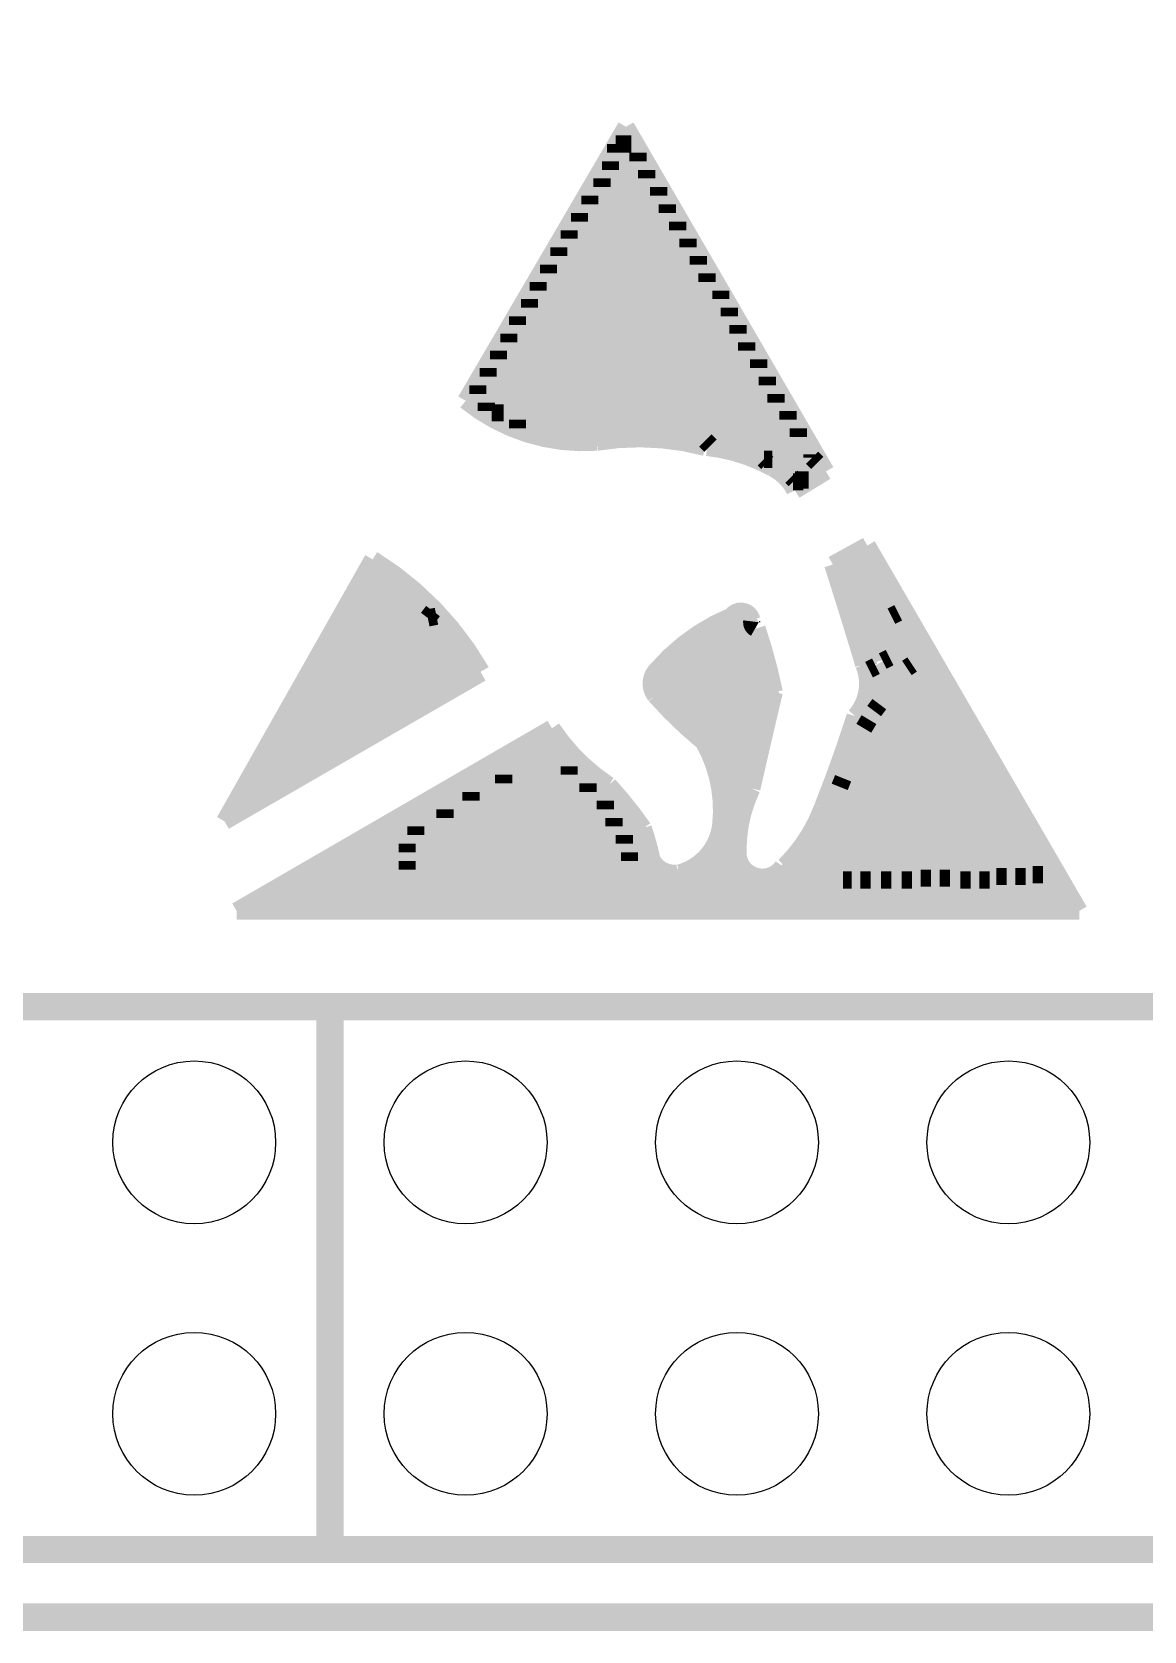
# Model space of a CAD drawing. Extents: x -8 to 88.6, y -9.6 to 57.7.
# Drawn here: x 46.8 to 55, y -0.1 to 11.68 of the extents above; entities that cross this region are included whole.
import ezdxf

# ---------------------------------------------------------------- set-up
doc = ezdxf.new("R2010")
doc.units = 0
for name, color, linetype in [('BG_OUTLINE', 3, 'CONTINUOUS'), ('BG_SILKSCREEN_TOP', 1, 'CONTINUOUS'), ('PG_SILKSCREEN_TOP', 4, 'CONTINUOUS'), ('PIN_TOP', 5, 'CONTINUOUS')]:
    doc.layers.add(name, color=color, linetype=linetype)

msp = doc.modelspace()

# ---------------------------------------------------------------- linework, layer by layer
at = {"layer": 'BG_OUTLINE', "const_width": 0.2032}
msp.add_lwpolyline([(0, 0, -0.414214), (-1.4986, 1.4986), (-1.4986, 47.50054, -0.414214), (0, 48.99914), (78.00086, 48.99914, -0.414214), (79.49946, 47.50054), (79.49946, 1.49606, -0.414214), (78.0034, 0)], format="xyb", close=True, dxfattribs=at)
at = {"layer": 'BG_SILKSCREEN_TOP', "const_width": 0.127}
for points in [[(51.182016, 10.983214), (50.000916, 8.963914)], [(51.182016, 10.907014), (50.077116, 9.014714)], [(52.655216, 8.443214), (51.182016, 10.983214)], [(52.502816, 8.621014), (51.182016, 10.907014)], [(51.105816, 10.856214), (51.105816, 10.792714)], [(51.220116, 10.856214), (51.105816, 10.856214)], [(51.105816, 10.792714), (51.270916, 10.792714)], [(51.270916, 10.792714), (51.270916, 10.729214)], [(51.067716, 10.729214), (51.067716, 10.665714)], [(51.270916, 10.729214), (51.067716, 10.729214)], [(51.067716, 10.665714), (51.334416, 10.665714)], [(51.334416, 10.665714), (51.334416, 10.602214)], [(51.004216, 10.602214), (51.004216, 10.538714)], [(51.334416, 10.602214), (51.004216, 10.602214)], [(50.915316, 10.475214), (50.915316, 10.411714)], [(51.423316, 10.475214), (50.915316, 10.475214)], [(51.004216, 10.538714), (51.423316, 10.538714)], [(51.423316, 10.538714), (51.423316, 10.475214)], [(50.839116, 10.348214), (50.839116, 10.284714)], [(51.486816, 10.348214), (50.839116, 10.348214)], [(50.915316, 10.411714), (51.486816, 10.411714)], [(51.486816, 10.411714), (51.486816, 10.348214)], [(50.762916, 10.221214), (50.762916, 10.157714)], [(51.563016, 10.221214), (50.762916, 10.221214)], [(50.839116, 10.284714), (51.563016, 10.284714)], [(51.563016, 10.284714), (51.563016, 10.221214)], [(50.686716, 10.094214), (50.686716, 10.030714)], [(51.639216, 10.094214), (50.686716, 10.094214)], [(50.762916, 10.157714), (51.639216, 10.157714)], [(51.639216, 10.157714), (51.639216, 10.094214)], [(50.610516, 9.967214), (50.610516, 9.903714)], [(51.715416, 9.967214), (50.610516, 9.967214)], [(50.686716, 10.030714), (51.715416, 10.030714)], [(51.715416, 10.030714), (51.715416, 9.967214)], [(50.534316, 9.840214), (50.534316, 9.776714)], [(51.778916, 9.840214), (50.534316, 9.840214)], [(50.610516, 9.903714), (51.778916, 9.903714)], [(51.778916, 9.903714), (51.778916, 9.840214)], [(50.534316, 9.776714), (51.880516, 9.776714)], [(51.880516, 9.776714), (51.880516, 9.713214)], [(50.470816, 9.713214), (50.470816, 9.649714)], [(51.880516, 9.713214), (50.470816, 9.713214)], [(50.470816, 9.649714), (51.944016, 9.649714)], [(51.944016, 9.649714), (51.944016, 9.586214)], [(50.381916, 9.586214), (50.381916, 9.522714)], [(51.944016, 9.586214), (50.381916, 9.586214)], [(50.381916, 9.522714), (52.007516, 9.522714)], [(52.007516, 9.522714), (52.007516, 9.459214)], [(50.318416, 9.459214), (50.318416, 9.395714)], [(52.007516, 9.459214), (50.318416, 9.459214)], [(50.318416, 9.395714), (52.071016, 9.395714)], [(52.071016, 9.395714), (52.071016, 9.332214)], [(50.242216, 9.332214), (50.242216, 9.268714)], [(52.071016, 9.332214), (50.242216, 9.332214)], [(50.242216, 9.268714), (52.159916, 9.268714)], [(52.159916, 9.268714), (52.159916, 9.205214)], [(50.166016, 9.205214), (50.166016, 9.141714)], [(52.159916, 9.205214), (50.166016, 9.205214)], [(50.166016, 9.141714), (52.223416, 9.141714)], [(52.223416, 9.141714), (52.223416, 9.078214)], [(50.089816, 9.078214), (50.089816, 9.014714)], [(52.223416, 9.078214), (50.089816, 9.078214)], [(50.089816, 9.014714), (52.286916, 9.014714)], [(52.286916, 9.014714), (52.286916, 8.951214)], [(50.191416, 8.875014), (50.064416, 9.002014)], [(50.153316, 8.951214), (50.153316, 8.887714)], [(52.286916, 8.951214), (50.153316, 8.951214)], [(50.153316, 8.887714), (52.375816, 8.887714)], [(50.280316, 8.875014), (50.191416, 8.875014)], [(50.381916, 8.773414), (50.280316, 8.875014)], [(50.381916, 8.824214), (50.381916, 8.760714)], [(52.375816, 8.824214), (50.381916, 8.824214)], [(52.375816, 8.887714), (52.375816, 8.824214)], [(50.547016, 8.773414), (50.381916, 8.773414)], [(50.381916, 8.760714), (52.452016, 8.760714)], [(50.623216, 8.697214), (50.547016, 8.773414)], [(52.452016, 8.697214), (50.623216, 8.697214)], [(51.766216, 8.671814), (51.994816, 8.671814)], [(51.804316, 8.633714), (51.766216, 8.671814)], [(51.994816, 8.671814), (52.096416, 8.570214)], [(52.452016, 8.760714), (52.452016, 8.697214)], [(52.502816, 8.633714), (51.804316, 8.633714)], [(52.096416, 8.570214), (52.553616, 8.570214)], [(52.553616, 8.570214), (52.553616, 8.544814)], [(52.553616, 8.544814), (52.591716, 8.506714)], [(52.198016, 8.532114), (52.261516, 8.532114)], [(52.223416, 8.506714), (52.198016, 8.532114)], [(52.591716, 8.506714), (52.223416, 8.506714)], [(52.261516, 8.532114), (52.350416, 8.443214)], [(52.350416, 8.443214), (52.591716, 8.443214)], [(52.426616, 8.303514), (52.655216, 8.443214)], [(52.591716, 8.443214), (52.528216, 8.379714)], [(52.426616, 8.379714), (52.401216, 8.405114)], [(52.490116, 8.367014), (52.413916, 8.367014)], [(52.528216, 8.379714), (52.426616, 8.379714)], [(52.706016, 7.757414), (52.960016, 7.897114)], [(52.960016, 7.897114), (54.522116, 5.204714)], [(49.315116, 7.795514), (48.222916, 5.865114)], [(49.327816, 7.770114), (48.311816, 5.954014)], [(49.365916, 7.744714), (48.400716, 6.042914)], [(49.404016, 7.719314), (48.489616, 6.131814)], [(49.442116, 7.706614), (48.578516, 6.220714)], [(49.454816, 7.681214), (48.667416, 6.309614)], [(49.480216, 7.655814), (48.743616, 6.398514)], [(49.505616, 7.643114), (48.845216, 6.500114)], [(49.531016, 7.617714), (48.934116, 6.601714)], [(49.569116, 7.592314), (49.023016, 6.690614)], [(49.607216, 7.566914), (49.124616, 6.792214)], [(49.619916, 7.566914), (49.226216, 6.893814)], [(49.632616, 7.516114), (49.315116, 6.982714)], [(49.670716, 7.490714), (49.416716, 7.084314)], [(49.416716, 7.084314), (49.785016, 7.363714)], [(49.696116, 7.465314), (49.518316, 7.185914)], [(49.518316, 7.185914), (49.772316, 7.376414)], [(49.734216, 7.439914), (49.607216, 7.274814)], [(49.607216, 7.274814), (49.772316, 7.389114)], [(49.759616, 7.414514), (49.721516, 7.363714)], [(49.721516, 7.363714), (49.785016, 7.376414)], [(53.188616, 7.401814), (53.137816, 7.376414)], [(53.137816, 7.376414), (54.255416, 5.471414)], [(54.306216, 5.471414), (53.188616, 7.401814)], [(49.023016, 6.690614), (49.886616, 7.262114)], [(49.124616, 6.792214), (49.861216, 7.287514)], [(49.226216, 6.893814), (49.823116, 7.312914)], [(49.315116, 6.982714), (49.797716, 7.351014)], [(48.667416, 6.309614), (49.975516, 7.135114)], [(48.743616, 6.398514), (49.937416, 7.160514)], [(48.845216, 6.500114), (49.924716, 7.211314)], [(48.934116, 6.601714), (49.899316, 7.236714)], [(48.400716, 6.042914), (50.064416, 7.008114)], [(48.489616, 6.131814), (50.039016, 7.058914)], [(48.578516, 6.220714), (50.013616, 7.109714)], [(53.023516, 7.008114), (52.972716, 6.982714)], [(53.912516, 5.458714), (53.023516, 7.008114)], [(53.125116, 7.071614), (53.074316, 7.046214)], [(53.074316, 7.046214), (53.988716, 5.458714)], [(54.052216, 5.458714), (53.125116, 7.071614)], [(53.239416, 6.970014), (53.175916, 7.109714)], [(53.290216, 7.020814), (53.252116, 6.995414)], [(54.179216, 5.471414), (53.290216, 7.020814)], [(48.222916, 5.865114), (50.115216, 6.957314)], [(48.311816, 5.954014), (50.089816, 6.982714)], [(52.972716, 6.982714), (53.861716, 5.433314)], [(53.252116, 6.995414), (54.128416, 5.458714)], [(53.048916, 6.728714), (53.010816, 6.677914)], [(53.010816, 6.677914), (53.722016, 5.433314)], [(53.785516, 5.433314), (53.048916, 6.728714)], [(48.311816, 5.204714), (50.635916, 6.550914)], [(52.972716, 6.614414), (52.934616, 6.550914)], [(52.934616, 6.550914), (53.569616, 5.446014)], [(53.645816, 5.433314), (52.972716, 6.614414)], [(48.451516, 5.242814), (50.635916, 6.500114)], [(48.591216, 5.280914), (50.661316, 6.474714)], [(48.705516, 5.319014), (50.686716, 6.449314)], [(48.946816, 5.407914), (50.712116, 6.423914)], [(52.909216, 6.474714), (52.883816, 6.385814)], [(53.493416, 5.446014), (52.909216, 6.474714)], [(48.845216, 5.344414), (50.712116, 6.411214)], [(49.086516, 5.446014), (50.750216, 6.385814)], [(52.858416, 6.309614), (52.820316, 6.233414)], [(53.353716, 5.446014), (52.858416, 6.309614)], [(52.883816, 6.385814), (53.429916, 5.446014)], [(50.280316, 6.208014), (50.762916, 6.208014)], [(50.280316, 6.144514), (50.280316, 6.208014)], [(50.762916, 6.271514), (50.445416, 6.271514)], [(50.762916, 6.208014), (50.762916, 6.271514)], [(52.782216, 6.182614), (52.756816, 6.119114)], [(53.214016, 5.433314), (52.782216, 6.182614)], [(52.820316, 6.233414), (53.290216, 5.433314)], [(50.039016, 6.081014), (50.902616, 6.081014)], [(50.039016, 6.017514), (50.039016, 6.081014)], [(50.902616, 6.144514), (50.280316, 6.144514)], [(50.902616, 6.081014), (50.902616, 6.144514)], [(52.756816, 6.119114), (53.137816, 5.433314)], [(49.848516, 5.954014), (51.029616, 5.954014)], [(49.848516, 5.890514), (49.848516, 5.954014)], [(51.029616, 6.017514), (50.039016, 6.017514)], [(51.029616, 5.954014), (51.029616, 6.017514)], [(52.731416, 6.030214), (52.706016, 5.941314)], [(53.061616, 5.433314), (52.731416, 6.030214)], [(51.093116, 5.890514), (49.848516, 5.890514)], [(51.093116, 5.827014), (51.093116, 5.890514)], [(52.667916, 5.877814), (52.629816, 5.788914)], [(52.909216, 5.433314), (52.667916, 5.877814)], [(52.706016, 5.941314), (52.985416, 5.433314)], [(49.632616, 5.827014), (51.093116, 5.827014)], [(49.632616, 5.763514), (49.632616, 5.827014)], [(51.169316, 5.763514), (49.632616, 5.763514)], [(51.169316, 5.700014), (51.169316, 5.763514)], [(52.629816, 5.788914), (52.845716, 5.433314)], [(52.655216, 5.814314), (52.807616, 5.547614)], [(52.667916, 5.611114), (52.655216, 5.814314)], [(49.569116, 5.700014), (51.169316, 5.700014)], [(49.569116, 5.636514), (49.569116, 5.700014)], [(51.207416, 5.636514), (49.569116, 5.636514)], [(51.207416, 5.573014), (51.207416, 5.636514)], [(52.782216, 5.433314), (52.667916, 5.611114)], [(49.569116, 5.573014), (51.207416, 5.573014)], [(49.569116, 5.509514), (49.569116, 5.573014)], [(51.207416, 5.509514), (49.569116, 5.509514)], [(54.407816, 5.357114), (48.845216, 5.344414)], [(54.382416, 5.407914), (48.946816, 5.407914)], [(54.331616, 5.458714), (49.086516, 5.446014)], [(52.845716, 5.433314), (52.782216, 5.433314)], [(52.985416, 5.433314), (52.909216, 5.433314)], [(53.137816, 5.433314), (53.061616, 5.433314)], [(53.290216, 5.433314), (53.214016, 5.433314)], [(53.429916, 5.446014), (53.353716, 5.446014)], [(53.569616, 5.446014), (53.493416, 5.446014)], [(53.722016, 5.433314), (53.645816, 5.433314)], [(53.861716, 5.433314), (53.785516, 5.433314)], [(53.988716, 5.458714), (53.912516, 5.458714)], [(54.128416, 5.458714), (54.052216, 5.458714)], [(54.255416, 5.471414), (54.179216, 5.471414)], [(54.471316, 5.242814), (48.451516, 5.242814)], [(54.433216, 5.280914), (48.591216, 5.280914)], [(54.433216, 5.319014), (48.705516, 5.319014)], [(54.522116, 5.204714), (48.311816, 5.204714)]]:
    msp.add_lwpolyline(points, dxfattribs=at)
for points in [[(50.000916, 8.963914, 0.190068), (50.966116, 8.659114)], [(51.766216, 8.621014, 0.105935), (50.966116, 8.659114)], [(52.261516, 8.468614, 0.098751), (51.778916, 8.621014)], [(52.426616, 8.303514, 0.162243), (52.261516, 8.468614)], [(53.124862, 7.097014, 0.004534), (52.896262, 7.833614)], [(53.162962, 7.097014, 0.004534), (52.934362, 7.833614)], [(53.201062, 7.097014, 0.004534), (52.972462, 7.833614)], [(50.114962, 6.970014, 0.124725), (49.315116, 7.79526)], [(52.934362, 7.020814, 0.004534), (52.705762, 7.757414)], [(52.972462, 7.008114, 0.004534), (52.743862, 7.744714)], [(53.010562, 7.033514, 0.004534), (52.781962, 7.770114)], [(53.048662, 7.046214, 0.004534), (52.820062, 7.782814)], [(53.086762, 7.071614, 0.004534), (52.858162, 7.808214)], [(53.277262, 6.982714, 0.004534), (53.048662, 7.719314)], [(53.366162, 6.804914, 0.004534), (53.137562, 7.541514)], [(51.956716, 7.376414, 0.116433), (51.410616, 6.982714)], [(52.096416, 7.312914, 0.58036), (51.956716, 7.351014)], [(52.109116, 7.351014, 0.58036), (51.969416, 7.389114)], [(51.994816, 7.351014, 0.116433), (51.448716, 6.957314)], [(52.045616, 7.312914, 0.116433), (51.499516, 6.919214)], [(52.083716, 7.287514, 0.116433), (51.537616, 6.893814)], [(52.109116, 7.249414, 0.116433), (51.563016, 6.855714)], [(52.083716, 7.274814, 0.58036), (51.944016, 7.312914)], [(52.109116, 7.338314, 0.30324), (52.134516, 7.287514)], [(52.248816, 6.792214, 0.0315), (52.121816, 7.262114)], [(52.274216, 6.817614, 0.0315), (52.147216, 7.287514)], [(52.134516, 7.211314, 0.116433), (51.588416, 6.817614)], [(52.159916, 7.160514, 0.116433), (51.613816, 6.766814)], [(52.223416, 6.716014, 0.0315), (52.096416, 7.185914)], [(51.563016, 7.008114, 0.382169), (51.550316, 6.817614)], [(52.172616, 7.109714, 0.116433), (51.626516, 6.716014)], [(52.198016, 7.071614, 0.116433), (51.651916, 6.677914)], [(52.210716, 7.020814, 0.116433), (51.664616, 6.627114)], [(52.198016, 6.639814, 0.0315), (52.071016, 7.109714)], [(52.198016, 6.538214, 0.0315), (52.071016, 7.008114)], [(52.871116, 6.639814, 0.291164), (52.934362, 7.020814)], [(51.410616, 6.982714, 0.382169), (51.397916, 6.792214)], [(51.461416, 6.982714, 0.382169), (51.448716, 6.792214)], [(51.512216, 6.995414, 0.382169), (51.499516, 6.804914)], [(52.223416, 6.970014, 0.116433), (51.677316, 6.576314)], [(52.172616, 6.462014, 0.0315), (52.045616, 6.931914)], [(52.909216, 6.614414, 0.291164), (52.972462, 6.995414)], [(52.960016, 6.601714, 0.291164), (53.023262, 6.982714)], [(51.397916, 6.792214, 0.038404), (51.753516, 6.449314)], [(51.448716, 6.817614, 0.038404), (51.804316, 6.474714)], [(51.499516, 6.830314, 0.038404), (51.855116, 6.487414)], [(51.537616, 6.855714, 0.038404), (51.893216, 6.512814)], [(51.905916, 6.309614, 0.0315), (51.778916, 6.779514)], [(52.083716, 6.322314, 0.0315), (51.956716, 6.792214)], [(52.121816, 6.347714, 0.0315), (51.994816, 6.817614)], [(52.147216, 6.398514, 0.0315), (52.020216, 6.868414)], [(52.274216, 6.817614, 0.002147), (52.109116, 6.106414)], [(51.969416, 6.271514, 0.0315), (51.842416, 6.741414)], [(52.007516, 6.271514, 0.0315), (51.880516, 6.741414)], [(52.045616, 6.296914, 0.0315), (51.918616, 6.766814)], [(52.121816, 6.271514, 0.0315), (51.994816, 6.741414)], [(50.635662, 6.55066, 0.099999), (51.054762, 6.13156)], [(52.045616, 6.093714, 0.0315), (51.918616, 6.563614)], [(52.083716, 6.119114, 0.0315), (51.956716, 6.589014)], [(52.109116, 6.169914, 0.0315), (51.982116, 6.639814)], [(52.629816, 5.966714, 0.016944), (52.871116, 6.639814)], [(52.667916, 5.941314, 0.016944), (52.909216, 6.614414)], [(52.706016, 5.915914, 0.016944), (52.947316, 6.589014)], [(50.559462, 6.42366, 0.099999), (50.978562, 6.00456)], [(50.597562, 6.43636, 0.099999), (51.016662, 6.01726)], [(50.635662, 6.46176, 0.099999), (51.054762, 6.04266)], [(50.648362, 6.48716, 0.099999), (51.067462, 6.06806)], [(51.880516, 5.839714, 0.157287), (51.753516, 6.449314)], [(51.918616, 5.839714, 0.157287), (51.791616, 6.449314)], [(51.969416, 5.852414, 0.157287), (51.842416, 6.462014)], [(51.994816, 5.852414, 0.157287), (51.867816, 6.462014)], [(51.194716, 5.750814, 0.033002), (50.940716, 6.068314)], [(51.245516, 5.750814, 0.033002), (50.991516, 6.068314)], [(51.283616, 5.776214, 0.033002), (51.029616, 6.093714)], [(51.309016, 5.814314, 0.033002), (51.055016, 6.131814)], [(51.99507, 6.169914, 0.119895), (51.89347, 5.687314)], [(52.03317, 6.144514, 0.119895), (51.93157, 5.661914)], [(52.07127, 6.106414, 0.119895), (51.96967, 5.623814)], [(52.10937, 6.106414, 0.119895), (52.00777, 5.623814)], [(51.156616, 5.738114, 0.033002), (50.902616, 6.055614)], [(52.350416, 5.535168, 0.108434), (52.629562, 5.966714)], [(51.575716, 5.484114, 0.30599), (51.880262, 5.839714)], [(52.363116, 5.484368, 0.108434), (52.642262, 5.915914)], [(52.401216, 5.471668, 0.108434), (52.680362, 5.903214)], [(51.194462, 5.560314, 0.030587), (51.130962, 5.788914)], [(51.245262, 5.560314, 0.030587), (51.181762, 5.788914)], [(51.283362, 5.560314, 0.030587), (51.219862, 5.788914)], [(51.334162, 5.560314, 0.030587), (51.270662, 5.788914)], [(51.372262, 5.585714, 0.030587), (51.308762, 5.814314)], [(51.613816, 5.458714, 0.30599), (51.918362, 5.814314)], [(51.664616, 5.433314, 0.30599), (51.969162, 5.788914)], [(52.693062, 5.484114, 0.030587), (52.629562, 5.712714)], [(49.251362, 5.369814, 0.030587), (49.187862, 5.598414)], [(49.302162, 5.369814, 0.030587), (49.238662, 5.598414)], [(49.340262, 5.382514, 0.030587), (49.276762, 5.611114)], [(49.391062, 5.395214, 0.030587), (49.327562, 5.623814)], [(49.441862, 5.407914, 0.030587), (49.378362, 5.636514)], [(49.492662, 5.420614, 0.030587), (49.429162, 5.649214)], [(49.543462, 5.433314, 0.030587), (49.479962, 5.661914)], [(49.594262, 5.446014, 0.030587), (49.530762, 5.674614)], [(49.645062, 5.458714, 0.030587), (49.581562, 5.687314)], [(51.219862, 5.433314, 0.030587), (51.156362, 5.661914)], [(51.270662, 5.420614, 0.030587), (51.207162, 5.649214)], [(51.308762, 5.420614, 0.030587), (51.245262, 5.649214)], [(51.359562, 5.420614, 0.030587), (51.296062, 5.649214)], [(51.880262, 5.369814, 0.030587), (51.816762, 5.598414)], [(51.918362, 5.382514, 0.030587), (51.854862, 5.611114)], [(51.956462, 5.407914, 0.030587), (51.892962, 5.636514)], [(51.994562, 5.433314, 0.030587), (51.931062, 5.661914)], [(52.007262, 5.623814, 0.724824), (52.337716, 5.534914)], [(52.540662, 5.382514, 0.030587), (52.477162, 5.611114)], [(52.578762, 5.420614, 0.030587), (52.515262, 5.649214)], [(52.616862, 5.446014, 0.030587), (52.553362, 5.674614)], [(52.654962, 5.471414, 0.030587), (52.591462, 5.700014)], [(51.423062, 5.344414, 0.030587), (51.359562, 5.573014)], [(51.372262, 5.585714, 0.32598), (51.563016, 5.484114)], [(51.473862, 5.306314, 0.030587), (51.410362, 5.534914)], [(51.981862, 5.585714, 0.724824), (52.312316, 5.496814)], [(52.502562, 5.331714, 0.030587), (52.439062, 5.560314)]]:
    msp.add_lwpolyline(points, format="xyb", dxfattribs=at)
at = {"layer": 'PG_SILKSCREEN_TOP'}
msp.add_lwpolyline([(58.999882, 0.499364, 0.199898, 0.199898, 0), (58.999882, 4.499356, 0.199136, 0.199136, 0), (-0.999998, 4.499356, 0.199898, 0.199898, 0), (-0.999998, 0.499364, 0.199136, 0.199136, 0)], format="xyseb", close=True, dxfattribs=at)
at = {"layer": 'PG_SILKSCREEN_TOP', "const_width": 0.199898}
msp.add_lwpolyline([(48.999902, 4.499356), (48.999902, 0.499364)], dxfattribs=at)
at = {"layer": 'PIN_TOP'}
for centre in [(47.999904, 3.499358), (49.9999, 3.499358), (51.999896, 3.499358), (53.999892, 3.499358), (47.999904, 1.499362), (49.9999, 1.499362), (51.999896, 1.499362), (53.999892, 1.499362)]:
    msp.add_circle(centre, 0.599948, dxfattribs=at)

doc.saveas('drawing.dxf')
